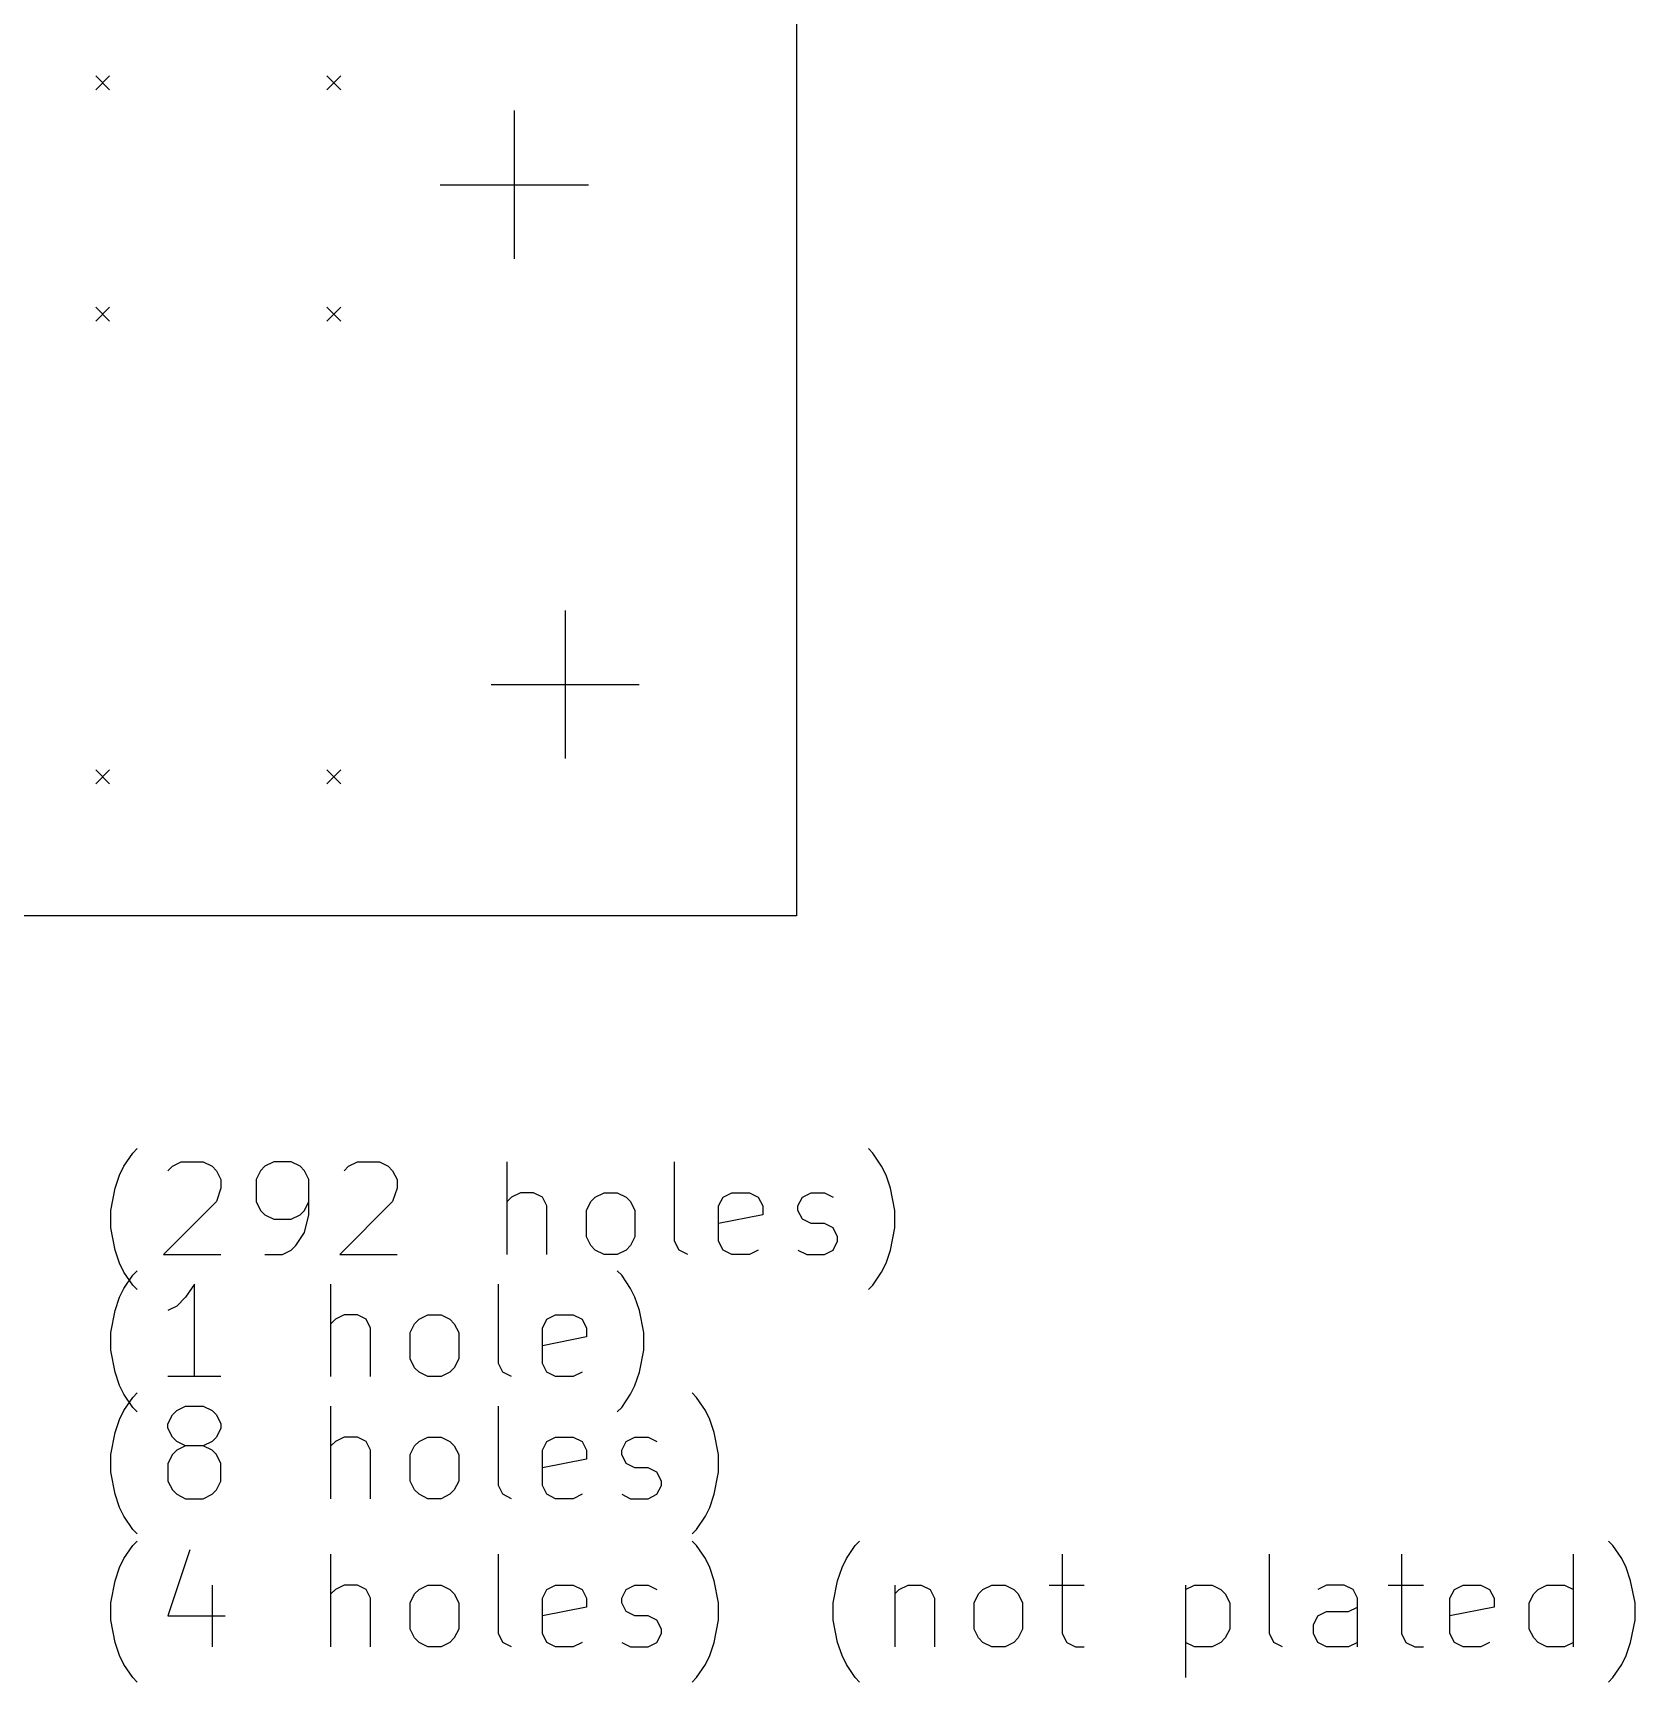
# Model space of a CAD drawing. Extents: x 61 to 132, y -178 to -36.
# Drawn here: x 96.99 to 131.63, y -178.06 to -142.42 of the extents above; entities that cross this region are included whole.
import ezdxf

# ---------------------------------------------------------------- set-up
doc = ezdxf.new("R2010")
doc.units = 0
doc.layers.add('BLACK', color=7, linetype='CONTINUOUS')

msp = doc.modelspace()

# ---------------------------------------------------------------- linework, layer by layer
at = {"layer": 'BLACK', "linetype": 'CONTINUOUS'}
for p, q in [((113.5, -35.5), (113.5, -161.5)), ((98.35, -143.35), (98.65, -143.65)), ((98.65, -143.35), (98.35, -143.65)), ((103.35, -143.35), (103.65, -143.65)), ((103.65, -143.35), (103.35, -143.65)), ((107.4, -144.1), (107.4, -147.3)), ((105.8, -145.7), (109, -145.7)), ((98.35, -148.35), (98.65, -148.65)), ((98.65, -148.35), (98.35, -148.65)), ((103.35, -148.35), (103.65, -148.65)), ((103.65, -148.35), (103.35, -148.65)), ((108.5, -154.9), (108.5, -158.1)), ((106.9, -156.5), (110.1, -156.5)), ((98.35, -158.35), (98.65, -158.65)), ((98.65, -158.35), (98.35, -158.65)), ((103.35, -158.35), (103.65, -158.65)), ((103.65, -158.35), (103.35, -158.65)), ((113.5, -161.5), (63.5, -161.5)), ((98.959914, -166.915076), (99.15039, -166.629361)), ((99.15039, -166.629361), (99.245629, -166.534123)), ((115.150392, -166.629361), (115.055154, -166.534123)), ((115.340868, -166.915076), (115.150392, -166.629361)), ((98.769438, -167.391266), (98.864676, -167.105552)), ((98.864676, -167.105552), (98.959914, -166.915076)), ((99.912295, -167.010314), (100.007533, -166.915076)), ((100.007533, -166.915076), (100.198009, -166.819838)), ((100.198009, -166.819838), (100.6742, -166.819838)), ((100.6742, -166.819838), (100.864676, -166.915076)), ((100.864676, -166.915076), (100.959914, -167.010314)), ((100.959914, -167.010314), (101.055152, -167.20079)), ((101.912295, -167.010314), (101.817057, -167.20079)), ((102.007533, -166.915076), (101.912295, -167.010314)), ((102.198009, -166.819838), (102.007533, -166.915076)), ((102.578962, -166.819838), (102.198009, -166.819838)), ((102.769438, -166.915076), (102.578962, -166.819838)), ((102.864676, -167.010314), (102.769438, -166.915076)), ((102.959914, -167.20079), (102.864676, -167.010314)), ((103.721819, -167.010314), (103.817057, -166.915076)), ((103.817057, -166.915076), (104.007533, -166.819838)), ((104.007533, -166.819838), (104.483724, -166.819838)), ((104.483724, -166.819838), (104.6742, -166.915076)), ((104.6742, -166.915076), (104.769438, -167.010314)), ((104.769438, -167.010314), (104.864676, -167.20079)), ((107.245629, -168.819838), (107.245629, -166.819838)), ((110.864677, -168.534123), (110.864677, -166.819838)), ((115.436106, -167.105552), (115.340868, -166.915076)), ((115.531344, -167.391266), (115.436106, -167.105552)), ((98.6742, -167.867457), (98.769438, -167.391266)), ((101.055152, -167.391266), (100.959914, -167.67698)), ((101.055152, -167.20079), (101.055152, -167.391266)), ((101.817057, -167.20079), (101.817057, -167.67698)), ((102.959914, -167.962695), (102.959914, -167.20079)), ((104.864676, -167.391266), (104.769438, -167.67698)), ((104.864676, -167.20079), (104.864676, -167.391266)), ((107.531343, -167.486504), (107.340867, -167.581742)), ((107.817058, -167.486504), (107.531343, -167.486504)), ((108.007534, -167.581742), (107.817058, -167.486504)), ((109.150391, -167.581742), (109.340867, -167.486504)), ((109.340867, -167.486504), (109.626582, -167.486504)), ((109.626582, -167.486504), (109.817058, -167.581742)), ((111.912296, -167.581742), (112.102772, -167.486504)), ((112.102772, -167.486504), (112.483725, -167.486504)), ((112.483725, -167.486504), (112.674201, -167.581742)), ((113.626582, -167.581742), (113.817058, -167.486504)), ((113.817058, -167.486504), (114.102772, -167.486504)), ((114.102772, -167.486504), (114.293249, -167.581742)), ((115.626582, -167.867457), (115.531344, -167.391266)), ((100.959914, -167.67698), (99.817057, -168.819838)), ((101.817057, -167.67698), (101.912295, -167.867457)), ((102.864676, -167.867457), (102.959914, -167.67698)), ((104.769438, -167.67698), (103.626581, -168.819838)), ((107.340867, -167.581742), (107.245629, -167.67698)), ((108.102772, -167.772219), (108.007534, -167.581742)), ((108.102772, -168.819838), (108.102772, -167.772219)), ((108.959915, -167.867457), (109.055153, -167.67698)), ((109.055153, -167.67698), (109.150391, -167.581742)), ((109.817058, -167.581742), (109.912296, -167.67698)), ((109.912296, -167.67698), (110.007534, -167.867457)), ((111.817058, -167.772219), (111.912296, -167.581742)), ((111.817058, -168.534123), (111.817058, -167.772219)), ((112.674201, -167.581742), (112.769439, -167.772219)), ((112.769439, -167.772219), (112.769439, -167.962695)), ((113.531344, -167.772219), (113.626582, -167.581742)), ((113.531344, -167.867457), (113.531344, -167.772219)), ((98.6742, -168.248409), (98.6742, -167.867457)), ((101.912295, -167.867457), (102.007533, -167.962695)), ((102.007533, -167.962695), (102.198009, -168.057933)), ((102.198009, -168.057933), (102.578962, -168.057933)), ((102.578962, -168.057933), (102.769438, -167.962695)), ((102.769438, -167.962695), (102.864676, -167.867457)), ((102.864676, -168.343647), (102.959914, -167.962695)), ((108.959915, -168.438885), (108.959915, -167.867457)), ((110.007534, -167.867457), (110.007534, -168.438885)), ((112.769439, -167.962695), (111.817058, -168.153171)), ((113.626582, -168.057933), (113.531344, -167.867457)), ((113.817058, -168.153171), (113.626582, -168.057933)), ((114.102772, -168.153171), (113.817058, -168.153171)), ((114.293249, -168.248409), (114.102772, -168.153171)), ((115.626582, -168.248409), (115.626582, -167.867457)), ((98.769438, -168.7246), (98.6742, -168.248409)), ((102.6742, -168.629361), (102.864676, -168.343647)), ((109.055153, -168.629361), (108.959915, -168.438885)), ((110.007534, -168.438885), (109.912296, -168.629361)), ((110.959915, -168.7246), (110.864677, -168.534123)), ((111.912296, -168.7246), (111.817058, -168.534123)), ((114.388487, -168.438885), (114.293249, -168.248409)), ((114.293249, -168.7246), (114.388487, -168.534123)), ((114.388487, -168.534123), (114.388487, -168.438885)), ((115.531344, -168.7246), (115.626582, -168.248409)), ((98.864676, -169.010314), (98.769438, -168.7246)), ((99.817057, -168.819838), (101.055152, -168.819838)), ((102.007533, -168.819838), (102.388485, -168.819838)), ((102.388485, -168.819838), (102.578962, -168.7246)), ((102.578962, -168.7246), (102.6742, -168.629361)), ((103.626581, -168.819838), (104.864676, -168.819838)), ((109.150391, -168.7246), (109.055153, -168.629361)), ((109.340867, -168.819838), (109.150391, -168.7246)), ((109.626582, -168.819838), (109.340867, -168.819838)), ((109.817058, -168.7246), (109.626582, -168.819838)), ((109.912296, -168.629361), (109.817058, -168.7246)), ((111.150391, -168.819838), (110.959915, -168.7246)), ((112.102772, -168.819838), (111.912296, -168.7246)), ((112.483725, -168.819838), (112.102772, -168.819838)), ((112.674201, -168.7246), (112.483725, -168.819838)), ((113.531344, -168.7246), (113.72182, -168.819838)), ((113.72182, -168.819838), (114.102772, -168.819838)), ((114.102772, -168.819838), (114.293249, -168.7246)), ((115.436106, -169.010314), (115.531344, -168.7246)), ((98.959914, -169.20079), (98.864676, -169.010314)), ((99.15039, -169.486504), (98.959914, -169.20079)), ((98.959914, -169.555076), (99.15039, -169.269361)), ((99.15039, -169.269361), (99.245629, -169.174123)), ((109.72182, -169.269361), (109.626582, -169.174123)), ((109.912296, -169.555076), (109.72182, -169.269361)), ((115.150392, -169.486504), (115.340868, -169.20079)), ((115.340868, -169.20079), (115.436106, -169.010314)), ((98.864676, -169.745552), (98.959914, -169.555076)), ((99.245629, -169.581742), (99.15039, -169.486504)), ((100.483723, -169.459838), (100.293247, -169.745552)), ((100.483723, -171.459838), (100.483723, -169.459838)), ((103.436105, -171.459838), (103.436105, -169.459838)), ((107.055153, -171.174123), (107.055153, -169.459838)), ((110.007534, -169.745552), (109.912296, -169.555076)), ((115.055154, -169.581742), (115.150392, -169.486504)), ((98.769438, -170.031266), (98.864676, -169.745552)), ((100.102771, -169.936028), (99.912295, -170.031266)), ((100.293247, -169.745552), (100.102771, -169.936028)), ((110.102772, -170.031266), (110.007534, -169.745552)), ((98.6742, -170.507457), (98.769438, -170.031266)), ((103.531343, -170.221742), (103.436105, -170.31698)), ((103.721819, -170.126504), (103.531343, -170.221742)), ((104.007534, -170.126504), (103.721819, -170.126504)), ((104.19801, -170.221742), (104.007534, -170.126504)), ((104.293248, -170.412219), (104.19801, -170.221742)), ((105.150391, -170.507457), (105.245629, -170.31698)), ((105.245629, -170.31698), (105.340867, -170.221742)), ((105.340867, -170.221742), (105.531343, -170.126504)), ((105.531343, -170.126504), (105.817058, -170.126504)), ((105.817058, -170.126504), (106.007534, -170.221742)), ((106.007534, -170.221742), (106.102772, -170.31698)), ((106.102772, -170.31698), (106.19801, -170.507457)), ((108.007534, -170.412219), (108.102772, -170.221742)), ((108.102772, -170.221742), (108.293248, -170.126504)), ((108.293248, -170.126504), (108.674201, -170.126504)), ((108.674201, -170.126504), (108.864677, -170.221742)), ((108.864677, -170.221742), (108.959915, -170.412219)), ((110.19801, -170.507457), (110.102772, -170.031266)), ((98.6742, -170.888409), (98.6742, -170.507457)), ((104.293248, -171.459838), (104.293248, -170.412219)), ((105.150391, -171.078885), (105.150391, -170.507457)), ((106.19801, -170.507457), (106.19801, -171.078885)), ((108.007534, -171.174123), (108.007534, -170.412219)), ((108.959915, -170.602695), (108.007534, -170.793171)), ((108.959915, -170.412219), (108.959915, -170.602695)), ((110.19801, -170.888409), (110.19801, -170.507457)), ((98.769438, -171.3646), (98.6742, -170.888409)), ((110.102772, -171.3646), (110.19801, -170.888409)), ((98.864676, -171.650314), (98.769438, -171.3646)), ((105.245629, -171.269361), (105.150391, -171.078885)), ((105.340867, -171.3646), (105.245629, -171.269361)), ((105.531343, -171.459838), (105.340867, -171.3646)), ((106.007534, -171.3646), (105.817058, -171.459838)), ((106.102772, -171.269361), (106.007534, -171.3646)), ((106.19801, -171.078885), (106.102772, -171.269361)), ((107.150391, -171.3646), (107.055153, -171.174123)), ((107.340867, -171.459838), (107.150391, -171.3646)), ((108.102772, -171.3646), (108.007534, -171.174123)), ((108.293248, -171.459838), (108.102772, -171.3646)), ((108.864677, -171.3646), (108.674201, -171.459838)), ((110.007534, -171.650314), (110.102772, -171.3646)), ((98.959914, -171.84079), (98.864676, -171.650314)), ((101.055152, -171.459838), (99.912295, -171.459838)), ((105.817058, -171.459838), (105.531343, -171.459838)), ((108.674201, -171.459838), (108.293248, -171.459838)), ((109.912296, -171.84079), (110.007534, -171.650314)), ((99.15039, -172.126504), (98.959914, -171.84079)), ((98.959914, -172.195076), (99.15039, -171.909361)), ((99.15039, -171.909361), (99.245629, -171.814123)), ((99.245629, -172.221742), (99.15039, -172.126504)), ((100.102771, -172.195076), (100.293247, -172.099838)), ((100.293247, -172.099838), (100.6742, -172.099838)), ((100.6742, -172.099838), (100.864676, -172.195076)), ((103.436105, -174.099838), (103.436105, -172.099838)), ((107.055153, -173.814123), (107.055153, -172.099838)), ((109.626582, -172.221742), (109.72182, -172.126504)), ((109.72182, -172.126504), (109.912296, -171.84079)), ((111.340868, -171.909361), (111.24563, -171.814123)), ((111.531344, -172.195076), (111.340868, -171.909361)), ((98.769438, -172.671266), (98.864676, -172.385552)), ((98.864676, -172.385552), (98.959914, -172.195076)), ((99.912295, -172.48079), (100.007533, -172.290314)), ((99.912295, -172.576028), (99.912295, -172.48079)), ((100.007533, -172.290314), (100.102771, -172.195076)), ((100.864676, -172.195076), (100.959914, -172.290314)), ((100.959914, -172.290314), (101.055152, -172.48079)), ((101.055152, -172.48079), (101.055152, -172.576028)), ((111.626582, -172.385552), (111.531344, -172.195076)), ((111.72182, -172.671266), (111.626582, -172.385552)), ((98.6742, -173.147457), (98.769438, -172.671266)), ((100.007533, -172.766504), (99.912295, -172.576028)), ((100.102771, -172.861742), (100.007533, -172.766504)), ((100.959914, -172.766504), (100.864676, -172.861742)), ((101.055152, -172.576028), (100.959914, -172.766504)), ((103.721819, -172.766504), (103.531343, -172.861742)), ((104.007534, -172.766504), (103.721819, -172.766504)), ((104.19801, -172.861742), (104.007534, -172.766504)), ((105.340867, -172.861742), (105.531343, -172.766504)), ((105.531343, -172.766504), (105.817058, -172.766504)), ((105.817058, -172.766504), (106.007534, -172.861742)), ((108.102772, -172.861742), (108.293248, -172.766504)), ((108.293248, -172.766504), (108.674201, -172.766504)), ((108.674201, -172.766504), (108.864677, -172.861742)), ((109.817058, -172.861742), (110.007534, -172.766504)), ((110.007534, -172.766504), (110.293248, -172.766504)), ((110.293248, -172.766504), (110.483725, -172.861742)), ((111.817058, -173.147457), (111.72182, -172.671266)), ((98.6742, -173.528409), (98.6742, -173.147457)), ((100.007533, -173.147457), (99.912295, -173.337933)), ((100.102771, -173.052219), (100.007533, -173.147457)), ((100.293247, -172.95698), (100.102771, -172.861742)), ((100.293247, -172.95698), (100.102771, -173.052219)), ((100.6742, -172.95698), (100.293247, -172.95698)), ((100.864676, -172.861742), (100.6742, -172.95698)), ((100.864676, -173.052219), (100.6742, -172.95698)), ((100.959914, -173.147457), (100.864676, -173.052219)), ((101.055152, -173.337933), (100.959914, -173.147457)), ((103.531343, -172.861742), (103.436105, -172.95698)), ((104.293248, -173.052219), (104.19801, -172.861742)), ((104.293248, -174.099838), (104.293248, -173.052219)), ((105.150391, -173.147457), (105.245629, -172.95698)), ((105.150391, -173.718885), (105.150391, -173.147457)), ((105.245629, -172.95698), (105.340867, -172.861742)), ((106.007534, -172.861742), (106.102772, -172.95698)), ((106.102772, -172.95698), (106.19801, -173.147457)), ((106.19801, -173.147457), (106.19801, -173.718885)), ((108.007534, -173.052219), (108.102772, -172.861742)), ((108.007534, -173.814123), (108.007534, -173.052219)), ((108.864677, -172.861742), (108.959915, -173.052219)), ((108.959915, -173.052219), (108.959915, -173.242695)), ((109.72182, -173.052219), (109.817058, -172.861742)), ((109.72182, -173.147457), (109.72182, -173.052219)), ((109.817058, -173.337933), (109.72182, -173.147457)), ((111.817058, -173.528409), (111.817058, -173.147457)), ((98.769438, -174.0046), (98.6742, -173.528409)), ((99.912295, -173.337933), (99.912295, -173.718885)), ((101.055152, -173.718885), (101.055152, -173.337933)), ((108.959915, -173.242695), (108.007534, -173.433171)), ((110.007534, -173.433171), (109.817058, -173.337933)), ((110.293248, -173.433171), (110.007534, -173.433171)), ((110.483725, -173.528409), (110.293248, -173.433171)), ((110.578963, -173.718885), (110.483725, -173.528409)), ((111.72182, -174.0046), (111.817058, -173.528409)), ((99.912295, -173.718885), (100.007533, -173.909361)), ((100.007533, -173.909361), (100.102771, -174.0046)), ((100.864676, -174.0046), (100.959914, -173.909361)), ((100.959914, -173.909361), (101.055152, -173.718885)), ((105.245629, -173.909361), (105.150391, -173.718885)), ((105.340867, -174.0046), (105.245629, -173.909361)), ((106.102772, -173.909361), (106.007534, -174.0046)), ((106.19801, -173.718885), (106.102772, -173.909361)), ((107.150391, -174.0046), (107.055153, -173.814123)), ((108.102772, -174.0046), (108.007534, -173.814123)), ((110.483725, -174.0046), (110.578963, -173.814123)), ((110.578963, -173.814123), (110.578963, -173.718885)), ((98.864676, -174.290314), (98.769438, -174.0046)), ((100.102771, -174.0046), (100.293247, -174.099838)), ((100.293247, -174.099838), (100.6742, -174.099838)), ((100.6742, -174.099838), (100.864676, -174.0046)), ((105.531343, -174.099838), (105.340867, -174.0046)), ((105.817058, -174.099838), (105.531343, -174.099838)), ((106.007534, -174.0046), (105.817058, -174.099838)), ((107.340867, -174.099838), (107.150391, -174.0046)), ((108.293248, -174.099838), (108.102772, -174.0046)), ((108.674201, -174.099838), (108.293248, -174.099838)), ((108.864677, -174.0046), (108.674201, -174.099838)), ((109.72182, -174.0046), (109.912296, -174.099838)), ((109.912296, -174.099838), (110.293248, -174.099838)), ((110.293248, -174.099838), (110.483725, -174.0046)), ((111.626582, -174.290314), (111.72182, -174.0046)), ((98.959914, -174.48079), (98.864676, -174.290314)), ((99.15039, -174.766504), (98.959914, -174.48079)), ((111.340868, -174.766504), (111.531344, -174.48079)), ((111.531344, -174.48079), (111.626582, -174.290314)), ((99.245629, -174.861742), (99.15039, -174.766504)), ((111.24563, -174.861742), (111.340868, -174.766504)), ((98.959914, -175.395076), (99.15039, -175.109361)), ((99.15039, -175.109361), (99.245629, -175.014123)), ((100.388485, -175.2046), (99.912295, -176.633171)), ((103.436105, -177.299838), (103.436105, -175.299838)), ((107.055153, -177.014123), (107.055153, -175.299838)), ((111.340868, -175.109361), (111.24563, -175.014123)), ((111.531344, -175.395076), (111.340868, -175.109361)), ((114.578963, -175.395076), (114.769439, -175.109361)), ((114.769439, -175.109361), (114.864678, -175.014123)), ((119.24563, -175.299838), (119.24563, -177.014123)), ((123.721821, -177.014123), (123.721821, -175.299838)), ((126.578964, -175.299838), (126.578964, -177.014123)), ((130.29325, -177.299838), (130.29325, -175.299838)), ((131.150393, -175.109361), (131.055155, -175.014123)), ((131.340869, -175.395076), (131.150393, -175.109361)), ((98.769438, -175.871266), (98.864676, -175.585552)), ((98.864676, -175.585552), (98.959914, -175.395076)), ((111.626582, -175.585552), (111.531344, -175.395076)), ((111.72182, -175.871266), (111.626582, -175.585552)), ((114.388487, -175.871266), (114.483725, -175.585552)), ((114.483725, -175.585552), (114.578963, -175.395076)), ((131.436107, -175.585552), (131.340869, -175.395076)), ((131.531345, -175.871266), (131.436107, -175.585552)), ((98.6742, -176.347457), (98.769438, -175.871266)), ((100.864676, -175.966504), (100.864676, -177.299838)), ((103.531343, -176.061742), (103.436105, -176.15698)), ((103.721819, -175.966504), (103.531343, -176.061742)), ((104.007534, -175.966504), (103.721819, -175.966504)), ((104.19801, -176.061742), (104.007534, -175.966504)), ((104.293248, -176.252219), (104.19801, -176.061742)), ((105.245629, -176.15698), (105.340867, -176.061742)), ((105.340867, -176.061742), (105.531343, -175.966504)), ((105.531343, -175.966504), (105.817058, -175.966504)), ((105.817058, -175.966504), (106.007534, -176.061742)), ((106.007534, -176.061742), (106.102772, -176.15698)), ((108.007534, -176.252219), (108.102772, -176.061742)), ((108.102772, -176.061742), (108.293248, -175.966504)), ((108.293248, -175.966504), (108.674201, -175.966504)), ((108.674201, -175.966504), (108.864677, -176.061742)), ((108.864677, -176.061742), (108.959915, -176.252219)), ((109.72182, -176.252219), (109.817058, -176.061742)), ((109.817058, -176.061742), (110.007534, -175.966504)), ((110.007534, -175.966504), (110.293248, -175.966504)), ((110.293248, -175.966504), (110.483725, -176.061742)), ((111.817058, -176.347457), (111.72182, -175.871266)), ((114.293249, -176.347457), (114.388487, -175.871266)), ((115.626582, -175.966504), (115.626582, -177.299838)), ((115.626582, -176.15698), (115.72182, -176.061742)), ((115.72182, -176.061742), (115.912296, -175.966504)), ((115.912296, -175.966504), (116.198011, -175.966504)), ((116.198011, -175.966504), (116.388487, -176.061742)), ((116.388487, -176.061742), (116.483725, -176.252219)), ((117.436106, -176.15698), (117.531344, -176.061742)), ((117.531344, -176.061742), (117.72182, -175.966504)), ((117.72182, -175.966504), (118.007535, -175.966504)), ((118.007535, -175.966504), (118.198011, -176.061742)), ((118.198011, -176.061742), (118.293249, -176.15698)), ((118.959916, -175.966504), (119.72182, -175.966504)), ((121.912297, -175.966504), (121.912297, -177.966504)), ((121.912297, -176.061742), (122.102773, -175.966504)), ((122.102773, -175.966504), (122.483726, -175.966504)), ((122.483726, -175.966504), (122.674202, -176.061742)), ((122.674202, -176.061742), (122.76944, -176.15698)), ((124.959916, -175.966504), (124.76944, -176.061742)), ((125.340869, -175.966504), (124.959916, -175.966504)), ((125.531345, -176.061742), (125.340869, -175.966504)), ((125.626583, -176.252219), (125.531345, -176.061742)), ((126.29325, -175.966504), (127.055154, -175.966504)), ((127.626583, -176.252219), (127.721821, -176.061742)), ((127.721821, -176.061742), (127.912297, -175.966504)), ((127.912297, -175.966504), (128.29325, -175.966504)), ((128.29325, -175.966504), (128.483726, -176.061742)), ((128.483726, -176.061742), (128.578964, -176.252219)), ((129.436107, -176.15698), (129.531345, -176.061742)), ((129.531345, -176.061742), (129.721821, -175.966504)), ((129.721821, -175.966504), (130.102774, -175.966504)), ((130.102774, -175.966504), (130.29325, -176.061742)), ((131.626583, -176.347457), (131.531345, -175.871266)), ((98.6742, -176.728409), (98.6742, -176.347457)), ((104.293248, -177.299838), (104.293248, -176.252219)), ((105.150391, -176.347457), (105.245629, -176.15698)), ((105.150391, -176.918885), (105.150391, -176.347457)), ((106.102772, -176.15698), (106.19801, -176.347457)), ((106.19801, -176.347457), (106.19801, -176.918885)), ((108.007534, -177.014123), (108.007534, -176.252219)), ((108.959915, -176.252219), (108.959915, -176.442695)), ((109.72182, -176.347457), (109.72182, -176.252219)), ((109.817058, -176.537933), (109.72182, -176.347457)), ((111.817058, -176.728409), (111.817058, -176.347457)), ((114.293249, -176.728409), (114.293249, -176.347457)), ((116.483725, -176.252219), (116.483725, -177.299838)), ((117.340868, -176.347457), (117.436106, -176.15698)), ((117.340868, -176.918885), (117.340868, -176.347457)), ((118.293249, -176.15698), (118.388487, -176.347457)), ((118.388487, -176.347457), (118.388487, -176.918885)), ((122.76944, -176.15698), (122.864678, -176.347457)), ((122.864678, -176.347457), (122.864678, -176.918885)), ((125.626583, -177.299838), (125.626583, -176.252219)), ((127.626583, -177.014123), (127.626583, -176.252219)), ((128.578964, -176.252219), (128.578964, -176.442695)), ((129.340869, -176.347457), (129.436107, -176.15698)), ((129.340869, -176.918885), (129.340869, -176.347457)), ((131.626583, -176.728409), (131.626583, -176.347457)), ((98.769438, -177.2046), (98.6742, -176.728409)), ((99.912295, -176.633171), (101.15039, -176.633171)), ((108.959915, -176.442695), (108.007534, -176.633171)), ((110.007534, -176.633171), (109.817058, -176.537933)), ((110.293248, -176.633171), (110.007534, -176.633171)), ((110.483725, -176.728409), (110.293248, -176.633171)), ((110.578963, -176.918885), (110.483725, -176.728409)), ((111.72182, -177.2046), (111.817058, -176.728409)), ((114.388487, -177.2046), (114.293249, -176.728409)), ((124.674202, -176.823647), (124.76944, -176.633171)), ((124.76944, -176.633171), (124.959916, -176.537933)), ((124.959916, -176.537933), (125.436107, -176.537933)), ((125.436107, -176.537933), (125.626583, -176.442695)), ((128.578964, -176.442695), (127.626583, -176.633171)), ((131.531345, -177.2046), (131.626583, -176.728409)), ((105.245629, -177.109361), (105.150391, -176.918885)), ((105.340867, -177.2046), (105.245629, -177.109361)), ((106.102772, -177.109361), (106.007534, -177.2046)), ((106.19801, -176.918885), (106.102772, -177.109361)), ((107.150391, -177.2046), (107.055153, -177.014123)), ((108.102772, -177.2046), (108.007534, -177.014123)), ((110.483725, -177.2046), (110.578963, -177.014123)), ((110.578963, -177.014123), (110.578963, -176.918885)), ((117.436106, -177.109361), (117.340868, -176.918885)), ((117.531344, -177.2046), (117.436106, -177.109361)), ((118.293249, -177.109361), (118.198011, -177.2046)), ((118.388487, -176.918885), (118.293249, -177.109361)), ((119.24563, -177.014123), (119.340868, -177.2046)), ((122.76944, -177.109361), (122.674202, -177.2046)), ((122.864678, -176.918885), (122.76944, -177.109361)), ((123.817059, -177.2046), (123.721821, -177.014123)), ((124.674202, -177.014123), (124.674202, -176.823647)), ((124.76944, -177.2046), (124.674202, -177.014123)), ((126.578964, -177.014123), (126.674202, -177.2046)), ((127.721821, -177.2046), (127.626583, -177.014123)), ((129.436107, -177.109361), (129.340869, -176.918885)), ((129.531345, -177.2046), (129.436107, -177.109361)), ((98.864676, -177.490314), (98.769438, -177.2046)), ((105.531343, -177.299838), (105.340867, -177.2046)), ((105.817058, -177.299838), (105.531343, -177.299838)), ((106.007534, -177.2046), (105.817058, -177.299838)), ((107.340867, -177.299838), (107.150391, -177.2046)), ((108.293248, -177.299838), (108.102772, -177.2046)), ((108.674201, -177.299838), (108.293248, -177.299838)), ((108.864677, -177.2046), (108.674201, -177.299838)), ((109.72182, -177.2046), (109.912296, -177.299838)), ((109.912296, -177.299838), (110.293248, -177.299838)), ((110.293248, -177.299838), (110.483725, -177.2046)), ((111.626582, -177.490314), (111.72182, -177.2046)), ((114.483725, -177.490314), (114.388487, -177.2046)), ((117.72182, -177.299838), (117.531344, -177.2046)), ((118.007535, -177.299838), (117.72182, -177.299838)), ((118.198011, -177.2046), (118.007535, -177.299838)), ((119.340868, -177.2046), (119.531344, -177.299838)), ((119.531344, -177.299838), (119.72182, -177.299838)), ((122.102773, -177.299838), (121.912297, -177.2046)), ((122.483726, -177.299838), (122.102773, -177.299838)), ((122.674202, -177.2046), (122.483726, -177.299838)), ((124.007535, -177.299838), (123.817059, -177.2046)), ((124.959916, -177.299838), (124.76944, -177.2046)), ((125.436107, -177.299838), (124.959916, -177.299838)), ((125.626583, -177.2046), (125.436107, -177.299838)), ((126.674202, -177.2046), (126.864678, -177.299838)), ((126.864678, -177.299838), (127.055154, -177.299838)), ((127.912297, -177.299838), (127.721821, -177.2046)), ((128.29325, -177.299838), (127.912297, -177.299838)), ((128.483726, -177.2046), (128.29325, -177.299838)), ((129.721821, -177.299838), (129.531345, -177.2046)), ((130.102774, -177.299838), (129.721821, -177.299838)), ((130.29325, -177.2046), (130.102774, -177.299838)), ((131.436107, -177.490314), (131.531345, -177.2046)), ((98.959914, -177.68079), (98.864676, -177.490314)), ((99.15039, -177.966504), (98.959914, -177.68079)), ((111.340868, -177.966504), (111.531344, -177.68079)), ((111.531344, -177.68079), (111.626582, -177.490314)), ((114.578963, -177.68079), (114.483725, -177.490314)), ((114.769439, -177.966504), (114.578963, -177.68079)), ((131.150393, -177.966504), (131.340869, -177.68079)), ((131.340869, -177.68079), (131.436107, -177.490314)), ((99.245629, -178.061742), (99.15039, -177.966504)), ((111.24563, -178.061742), (111.340868, -177.966504)), ((114.864678, -178.061742), (114.769439, -177.966504)), ((131.055155, -178.061742), (131.150393, -177.966504))]:
    msp.add_line(p, q, dxfattribs=at)

doc.saveas('drawing.dxf')
